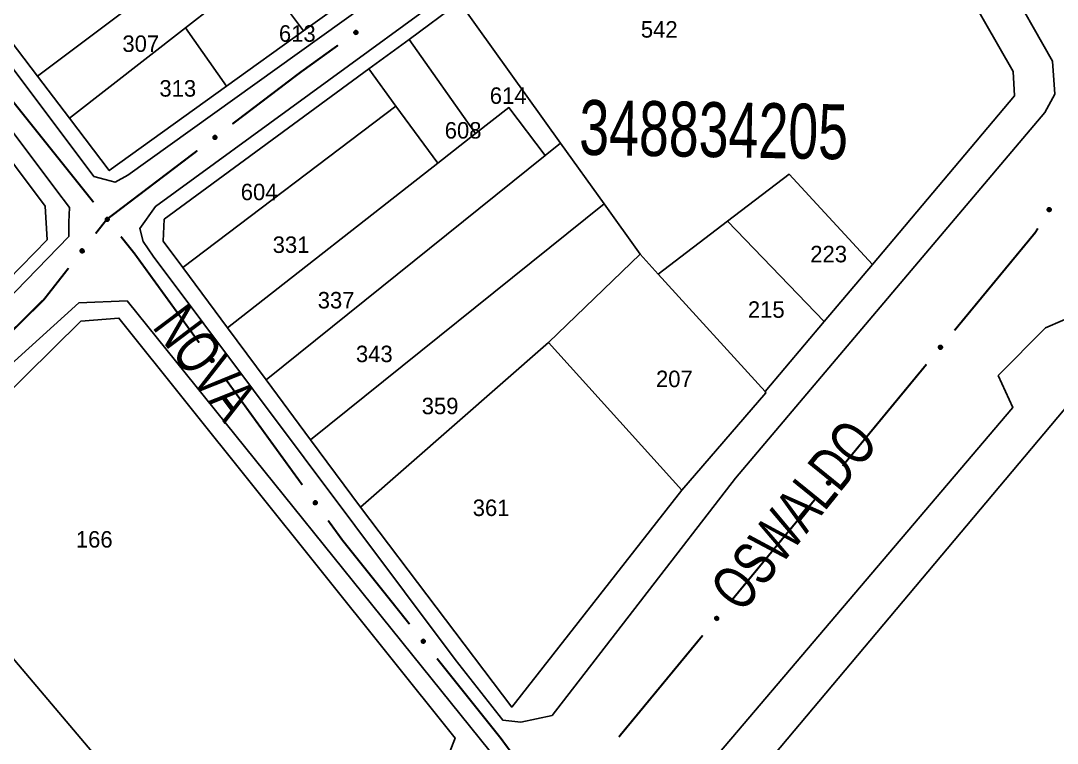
# Model space of a CAD drawing. Extents: x 199577 to 200882, y 4838726 to 4840156.
# Drawn here: x 200554.2 to 200648.6, y 4839605.9 to 4839671.7 of the extents above; entities that cross this region are included whole.
import ezdxf
from ezdxf.enums import TextEntityAlignment as Align

# ---------------------------------------------------------------- set-up
doc = ezdxf.new("R2010")
doc.units = 0
doc.header["$LTSCALE"] = 1.5
doc.header["$MEASUREMENT"] = 0
for name, color, linetype in [('CD_MALHA_LOTES', 7, 'CONTINUOUS'), ('CD_TXT_QUADRA', 2, 'CONTINUOUS'), ('RU-QUADRA', 210, 'CONTINUOUS'), ('SV-EIXO-RUA-PAV', 20, 'CONTINUOUS'), ('SV-RUA-PAVIM', 7, 'CONTINUOUS'), ('SV-TXT-RUA-PAV', 7, 'CONTINUOUS'), ('Th_NmrPorta', 1, 'CONTINUOUS')]:
    doc.layers.add(name, color=color, linetype=linetype)
doc.styles.add('ARIAL', font='ARIAL.SHX')

msp = doc.modelspace()

# ---------------------------------------------------------------- linework, layer by layer
at = {"layer": 'CD_MALHA_LOTES', "linetype": 'Continuous', "flags": 128}
for points in [[(200594.16, 4839673.34), (200627.13, 4839697.5), (200644.57, 4839667.03), (200644.71, 4839664.82), (200631.75, 4839649.48)], [(200555.74, 4839666.61), (200569.07, 4839676.66)], [(200579.96, 4839670.74), (200575.67, 4839676.46)], [(200589.56, 4839669.96), (200594.16, 4839673.34)], [(200603.36, 4839660.52), (200594.16, 4839673.34)], [(200569.22, 4839671.01), (200571.8, 4839673.01)], [(200583.14, 4839673.02), (200579.96, 4839670.74)], [(200555.74, 4839666.61), (200552.67, 4839670.66)], [(200558.64, 4839662.8), (200569.22, 4839671.01)], [(200572.93, 4839665.69), (200569.22, 4839671.01)], [(200579.96, 4839670.74), (200572.93, 4839665.69)], [(200585.9, 4839667.27), (200589.56, 4839669.96)], [(200595.62, 4839661.38), (200589.56, 4839669.96)], [(200545.5, 4839669.34), (200556.42, 4839654.77), (200556.6, 4839651.73), (200553.05, 4839648.08)], [(200558.64, 4839662.8), (200555.74, 4839666.61)], [(200585.9, 4839667.27), (200567.27, 4839653.59), (200567.17, 4839651.59), (200568.95, 4839649.2)], [(200588.37, 4839663.89), (200585.9, 4839667.27)], [(200572.93, 4839665.69), (200562.26, 4839658.02)], [(200568.95, 4839649.2), (200588.37, 4839663.89)], [(200592.18, 4839658.68), (200588.37, 4839663.89)], [(200601.96, 4839659.39), (200598.65, 4839663.75), (200595.62, 4839661.38)], [(200562.26, 4839658.02), (200558.64, 4839662.8)], [(200595.62, 4839661.38), (200592.18, 4839658.68)], [(200603.36, 4839660.52), (200601.96, 4839659.39)], [(200607.33, 4839654.98), (200603.36, 4839660.52)], [(200576.54, 4839638.97), (200601.96, 4839659.39)], [(200573.04, 4839643.69), (200592.18, 4839658.68)], [(200618.56, 4839653.4), (200624.17, 4839657.68), (200631.75, 4839649.48)], [(200580.6, 4839633.5), (200607.33, 4839654.98)], [(200610.62, 4839650.4), (200607.33, 4839654.98)], [(200612.26, 4839648.6), (200618.56, 4839653.4)], [(200627.37, 4839644.29), (200618.56, 4839653.4)], [(200602.27, 4839642.38), (200610.62, 4839650.4)], [(200610.62, 4839650.4), (200612.26, 4839648.6)], [(200573.04, 4839643.69), (200568.95, 4839649.2)], [(200631.75, 4839649.48), (200627.37, 4839644.29)], [(200621.98, 4839637.9), (200612.26, 4839648.6)], [(200579.57, 4839587.93), (200592.34, 4839602.74), (200593.77, 4839606.36), (200563.15, 4839644.59), (200559.68, 4839644.32), (200542.13, 4839627.01)], [(200627.37, 4839644.29), (200621.98, 4839637.9)], [(200576.54, 4839638.97), (200573.04, 4839643.69)], [(200585.15, 4839627.38), (200602.27, 4839642.38)], [(200614.4, 4839628.92), (200602.27, 4839642.38)], [(200580.6, 4839633.5), (200576.54, 4839638.97)], [(200621.98, 4839637.9), (200622.04, 4839637.8), (200614.4, 4839628.92)], [(200507.38, 4839466.05), (200536.5, 4839502.37), (200608.14, 4839587.41), (200649.77, 4839636.91)], [(200585.15, 4839627.38), (200580.6, 4839633.5)], [(200614.4, 4839628.92), (200598.92, 4839609.18)], [(200542.13, 4839627.01), (200561.68, 4839603.96), (200579.57, 4839587.93)], [(200598.92, 4839609.18), (200585.15, 4839627.38)]]:
    msp.add_lwpolyline(points, dxfattribs=at)
at = {"layer": 'RU-QUADRA', "linetype": 'Continuous', "flags": 128}
for points in [[(200567.17, 4839651.59), (200567.27, 4839653.59), (200585.9, 4839667.27), (200589.56, 4839669.96), (200594.16, 4839673.34), (200627.13, 4839697.5), (200644.57, 4839667.03), (200644.71, 4839664.82), (200631.75, 4839649.48), (200627.37, 4839644.29), (200621.98, 4839637.9), (200622.04, 4839637.8), (200614.4, 4839628.92), (200598.92, 4839609.18), (200585.15, 4839627.38), (200580.6, 4839633.5), (200576.54, 4839638.97), (200573.04, 4839643.69), (200568.95, 4839649.2)], [(200507.38, 4839466.05), (200536.5, 4839502.37), (200608.14, 4839587.41), (200649.77, 4839636.91), (200660.72, 4839636.45), (200757, 4839465.96), (200724.22, 4839426.37), (200672.16, 4839374.64), (200641.65, 4839392.97)]]:
    msp.add_lwpolyline(points, close=True, dxfattribs=at)
for points in [[(200583.14, 4839673.02), (200579.96, 4839670.74), (200572.93, 4839665.69), (200562.26, 4839658.02), (200558.64, 4839662.8), (200555.74, 4839666.61), (200552.67, 4839670.66)], [(200545.5, 4839669.34), (200556.42, 4839654.77), (200556.6, 4839651.73), (200553.05, 4839648.08)], [(200463.73, 4839519.43), (200454.51, 4839534.48), (200454.83, 4839537.42), (200467.38, 4839549.26), (200471.29, 4839553.36), (200475.34, 4839557.62), (200479.66, 4839562.15), (200483.99, 4839566.71), (200488.6, 4839571.55), (200498.26, 4839581.7), (200502.68, 4839586.35), (200510.24, 4839594.3), (200514.82, 4839599.11), (200542.13, 4839627.01), (200559.68, 4839644.32), (200563.15, 4839644.59), (200593.77, 4839606.36), (200592.34, 4839602.74), (200579.56, 4839587.93), (200550.76, 4839554.05), (200538.73, 4839539.9), (200529.46, 4839528.99), (200517.29, 4839514.69)]]:
    msp.add_lwpolyline(points, dxfattribs=at)
at = {"layer": 'SV-EIXO-RUA-PAV'}
for points in [[(200584.89658, 4839670.59026), (200584.889414, 4839670.541879), (200584.873361, 4839670.501764), (200584.850343, 4839670.472159), (200584.823181, 4839670.451302), (200584.792989, 4839670.433094), (200584.7585, 4839670.421453), (200584.717358, 4839670.417011), (200584.668775, 4839670.42386), (200584.628762, 4839670.443005), (200584.59853, 4839670.464019), (200584.575151, 4839670.49109), (200584.557955, 4839670.520716), (200584.547047, 4839670.556941), (200584.542953, 4839670.598678), (200584.551021, 4839670.647363), (200584.567029, 4839670.686583), (200584.590045, 4839670.714634), (200584.617409, 4839670.737965), (200584.648455, 4839670.756184), (200584.682376, 4839670.767417), (200584.724407, 4839670.771463), (200584.772353, 4839670.762863), (200584.811653, 4839670.747344), (200584.840019, 4839670.724728), (200584.862382, 4839670.697271), (200584.881013, 4839670.667211), (200584.894158, 4839670.633028), (200584.89658, 4839670.59026)], [(200572.059563, 4839661.04651), (200572.053618, 4839660.997964), (200572.038582, 4839660.957457), (200572.016317, 4839660.927281), (200571.98969, 4839660.905746), (200571.959966, 4839660.886783), (200571.925781, 4839660.874276), (200571.884765, 4839660.868799), (200571.836025, 4839660.87442), (200571.795542, 4839660.892551), (200571.76479, 4839660.912796), (200571.740736, 4839660.939269), (200571.722798, 4839660.968452), (200571.710981, 4839661.004391), (200571.705836, 4839661.046012), (200571.712675, 4839661.094885), (200571.727688, 4839661.134496), (200571.74999, 4839661.163117), (200571.776757, 4839661.187131), (200571.807334, 4839661.206127), (200571.840962, 4839661.218211), (200571.882876, 4839661.223316), (200571.931025, 4839661.215927), (200571.970703, 4839661.201404), (200571.99963, 4839661.17951), (200572.022679, 4839661.152625), (200572.042061, 4839661.123044), (200572.056064, 4839661.089204), (200572.059563, 4839661.04651)], [(200647.690811, 4839654.399654), (200647.678585, 4839654.44701), (200647.677761, 4839654.49021), (200647.687444, 4839654.526439), (200647.704348, 4839654.556222), (200647.725074, 4839654.584743), (200647.752315, 4839654.608889), (200647.788485, 4839654.628991), (200647.835903, 4839654.641589), (200647.880212, 4839654.639524), (200647.916238, 4839654.631931), (200647.948309, 4839654.616093), (200647.97568, 4839654.595494), (200647.999825, 4839654.566369), (200648.019838, 4839654.529515), (200648.031352, 4839654.481528), (200648.03187, 4839654.43917), (200648.021583, 4839654.404374), (200648.005456, 4839654.372233), (200647.983947, 4839654.343368), (200647.957071, 4839654.319821), (200647.919929, 4839654.299737), (200647.872415, 4839654.289001), (200647.830174, 4839654.288002), (200647.795243, 4839654.297797), (200647.763957, 4839654.314387), (200647.735097, 4839654.334827), (200647.709685, 4839654.361199), (200647.690811, 4839654.399654)], [(200562.076387, 4839653.753231), (200562.125068, 4839653.748519), (200562.165943, 4839653.734515), (200562.196674, 4839653.713023), (200562.218877, 4839653.686949), (200562.238587, 4839653.657717), (200562.251957, 4839653.62386), (200562.258473, 4839653.582995), (200562.254089, 4839653.534129), (200562.236991, 4839653.493199), (200562.217532, 4839653.461944), (200562.191678, 4839653.437226), (200562.162959, 4839653.418554), (200562.127331, 4839653.405829), (200562.085854, 4839653.39963), (200562.036823, 4839653.405228), (200561.996845, 4839653.419232), (200561.967667, 4839653.440801), (200561.942982, 4839653.46695), (200561.923216, 4839653.497036), (200561.910284, 4839653.530346), (200561.904118, 4839653.572118), (200561.910284, 4839653.620438), (200561.923796, 4839653.660472), (200561.94495, 4839653.689945), (200561.971241, 4839653.713668), (200562.000321, 4839653.733794), (200562.033795, 4839653.74865), (200562.076387, 4839653.753231)], [(200559.962729, 4839650.754913), (200559.969294, 4839650.706447), (200559.965025, 4839650.663451), (200559.951144, 4839650.628614), (200559.93085, 4839650.601029), (200559.906909, 4839650.575146), (200559.877015, 4839650.554376), (200559.83873, 4839650.538673), (200559.790158, 4839650.531746), (200559.7464, 4839650.539014), (200559.711519, 4839650.550796), (200559.681536, 4839650.570301), (200559.656782, 4839650.593979), (200559.636234, 4839650.625745), (200559.620699, 4839650.664699), (200559.614916, 4839650.713708), (200559.61939, 4839650.755832), (200559.633702, 4839650.789175), (200559.653502, 4839650.819193), (200559.67826, 4839650.845325), (200559.707722, 4839650.865544), (200559.74697, 4839650.881114), (200559.795418, 4839650.886181), (200559.837482, 4839650.882199), (200559.871018, 4839650.868359), (200559.900132, 4839650.8482), (200559.926384, 4839650.824504), (200559.948514, 4839650.795323), (200559.962729, 4839650.754913)], [(200637.779614, 4839641.884918), (200637.774282, 4839641.933534), (200637.77964, 4839641.976409), (200637.794402, 4839642.010882), (200637.815389, 4839642.037943), (200637.839979, 4839642.06321), (200637.870391, 4839642.083214), (200637.909062, 4839642.097941), (200637.957794, 4839642.103632), (200638.001354, 4839642.095256), (200638.035925, 4839642.082592), (200638.065403, 4839642.062333), (200638.089548, 4839642.038034), (200638.109283, 4839642.005757), (200638.123824, 4839641.966421), (200638.128361, 4839641.917281), (200638.12282, 4839641.875284), (200638.107666, 4839641.842316), (200638.087111, 4839641.812809), (200638.061698, 4839641.787315), (200638.031732, 4839641.76785), (200637.9921, 4839641.753281), (200637.94354, 4839641.749445), (200637.90159, 4839641.754494), (200637.868417, 4839641.769181), (200637.839823, 4839641.790072), (200637.814181, 4839641.814427), (200637.792799, 4839641.84416), (200637.779614, 4839641.884918)], [(200571.62843, 4839640.91513), (200571.676836, 4839640.908136), (200571.717008, 4839640.892227), (200571.746694, 4839640.869313), (200571.767648, 4839640.842226), (200571.785963, 4839640.812099), (200571.797727, 4839640.777651), (200571.802315, 4839640.736526), (200571.795639, 4839640.687919), (200571.776637, 4839640.647838), (200571.75573, 4839640.617532), (200571.728742, 4839640.594056), (200571.699178, 4839640.576755), (200571.662991, 4839640.565718), (200571.621269, 4839640.561475), (200571.572556, 4839640.569371), (200571.533279, 4839640.585238), (200571.505147, 4839640.608155), (200571.481718, 4839640.635436), (200571.463389, 4839640.666417), (200571.452036, 4839640.700298), (200571.44784, 4839640.742313), (200571.45627, 4839640.79029), (200571.471648, 4839640.829645), (200571.494164, 4839640.858091), (200571.521541, 4839640.880552), (200571.551535, 4839640.899289), (200571.58567, 4839640.912557), (200571.62843, 4839640.91513)], [(200627.591072, 4839629.54824), (200627.58574, 4839629.596857), (200627.591098, 4839629.639731), (200627.60586, 4839629.674204), (200627.626847, 4839629.701266), (200627.651437, 4839629.726533), (200627.681848, 4839629.746537), (200627.72052, 4839629.761263), (200627.769251, 4839629.766955), (200627.812811, 4839629.758579), (200627.847382, 4839629.745915), (200627.876861, 4839629.725655), (200627.901006, 4839629.701357), (200627.920741, 4839629.66908), (200627.935282, 4839629.629744), (200627.939819, 4839629.580604), (200627.934277, 4839629.538607), (200627.919124, 4839629.505638), (200627.898568, 4839629.476132), (200627.873155, 4839629.450638), (200627.843189, 4839629.431173), (200627.803558, 4839629.416603), (200627.754997, 4839629.412768), (200627.713048, 4839629.417817), (200627.679875, 4839629.432504), (200627.651281, 4839629.453395), (200627.625639, 4839629.477749), (200627.604257, 4839629.507483), (200627.591072, 4839629.54824)], [(200581.025343, 4839627.965303), (200581.073749, 4839627.958309), (200581.113921, 4839627.942399), (200581.143607, 4839627.919486), (200581.164561, 4839627.892398), (200581.182876, 4839627.862272), (200581.19464, 4839627.827824), (200581.199228, 4839627.786698), (200581.192552, 4839627.738092), (200581.17355, 4839627.69801), (200581.152643, 4839627.667704), (200581.125656, 4839627.644229), (200581.096091, 4839627.626927), (200581.059904, 4839627.615891), (200581.018182, 4839627.611648), (200580.969469, 4839627.619544), (200580.930192, 4839627.635411), (200580.90206, 4839627.658328), (200580.878631, 4839627.685609), (200580.860302, 4839627.71659), (200580.848949, 4839627.750471), (200580.844753, 4839627.792486), (200580.853183, 4839627.840463), (200580.868561, 4839627.879818), (200580.891077, 4839627.908264), (200580.918455, 4839627.930725), (200580.948448, 4839627.949462), (200580.982583, 4839627.962729), (200581.025343, 4839627.965303)], [(200617.40253, 4839617.211563), (200617.397197, 4839617.26018), (200617.402556, 4839617.303054), (200617.417317, 4839617.337527), (200617.438305, 4839617.364589), (200617.462894, 4839617.389856), (200617.493306, 4839617.40986), (200617.531977, 4839617.424586), (200617.580709, 4839617.430278), (200617.624269, 4839617.421902), (200617.65884, 4839617.409238), (200617.688318, 4839617.388978), (200617.712463, 4839617.36468), (200617.732198, 4839617.332403), (200617.746739, 4839617.293067), (200617.751276, 4839617.243927), (200617.745735, 4839617.20193), (200617.730581, 4839617.168961), (200617.710026, 4839617.139455), (200617.684613, 4839617.11396), (200617.654647, 4839617.094495), (200617.615016, 4839617.079926), (200617.566455, 4839617.076091), (200617.524505, 4839617.08114), (200617.491332, 4839617.095826), (200617.462739, 4839617.116717), (200617.437096, 4839617.141072), (200617.415714, 4839617.170806), (200617.40253, 4839617.211563)], [(200590.853456, 4839615.350656), (200590.902137, 4839615.345947), (200590.943014, 4839615.331946), (200590.973745, 4839615.310455), (200590.99595, 4839615.284384), (200591.015663, 4839615.255152), (200591.029035, 4839615.221296), (200591.035554, 4839615.180432), (200591.031173, 4839615.131565), (200591.014078, 4839615.090634), (200590.994621, 4839615.059378), (200590.968768, 4839615.034658), (200590.940051, 4839615.015984), (200590.904423, 4839615.003257), (200590.862947, 4839614.997055), (200590.813916, 4839615.002649), (200590.773936, 4839615.016651), (200590.744757, 4839615.038218), (200590.72007, 4839615.064366), (200590.700303, 4839615.09445), (200590.687368, 4839615.127759), (200590.681199, 4839615.169531), (200590.687362, 4839615.217851), (200590.700871, 4839615.257886), (200590.722023, 4839615.28736), (200590.748313, 4839615.311085), (200590.777391, 4839615.331213), (200590.810865, 4839615.346072), (200590.853456, 4839615.350656)]]:
    msp.add_lwpolyline(points, close=True, dxfattribs=at)
for points in [[(200584.724407, 4839670.771463), (200584.542953, 4839670.598678)], [(200584.772353, 4839670.762863), (200584.547047, 4839670.556941)], [(200584.746158, 4839670.763678), (200584.547171, 4839670.580004)], [(200584.682376, 4839670.767417), (200584.551021, 4839670.647363)], [(200584.700314, 4839670.764291), (200584.553011, 4839670.627931)], [(200584.789656, 4839670.754648), (200584.555726, 4839670.542444)], [(200584.811653, 4839670.747344), (200584.557955, 4839670.520716)], [(200584.662266, 4839670.758749), (200584.563945, 4839670.67112)], [(200584.648455, 4839670.756184), (200584.567029, 4839670.686583)], [(200584.82257, 4839670.734632), (200584.568709, 4839670.508074)], [(200584.840019, 4839670.724728), (200584.575151, 4839670.49109)], [(200584.84884, 4839670.709831), (200584.586741, 4839670.480702)], [(200584.862382, 4839670.697271), (200584.59853, 4839670.464019)], [(200584.869264, 4839670.679138), (200584.618725, 4839670.454972)], [(200584.881013, 4839670.667211), (200584.628762, 4839670.443005)], [(200584.883665, 4839670.64747), (200584.652746, 4839670.435753)], [(200584.894158, 4839670.633028), (200584.668775, 4839670.42386)], [(200584.893636, 4839670.612612), (200584.694827, 4839670.424022)], [(200584.89658, 4839670.59026), (200584.717358, 4839670.417011)], [(200584.891606, 4839670.564065), (200584.743684, 4839670.423896)], [(200584.889414, 4839670.541879), (200584.7585, 4839670.421453)], [(200584.880362, 4839670.518972), (200584.782351, 4839670.433248)], [(200584.873361, 4839670.501764), (200584.792989, 4839670.433094)], [(200571.882876, 4839661.223316), (200571.705836, 4839661.046012)], [(200571.904817, 4839661.216081), (200571.710524, 4839661.02745)], [(200571.931025, 4839661.215927), (200571.710981, 4839661.004391)], [(200571.840962, 4839661.218211), (200571.712675, 4839661.094885)], [(200571.858972, 4839661.215539), (200571.715153, 4839661.075509)], [(200571.94853, 4839661.208151), (200571.720022, 4839660.990117)], [(200571.970703, 4839661.201404), (200571.722798, 4839660.968452)], [(200571.821076, 4839661.209039), (200571.724996, 4839661.11896)], [(200571.807334, 4839661.206127), (200571.727688, 4839661.134496)], [(200571.981937, 4839661.188971), (200571.733868, 4839660.956085)], [(200571.99963, 4839661.17951), (200571.740736, 4839660.939269)], [(200572.008824, 4839661.16484), (200571.752584, 4839660.929177)], [(200572.022679, 4839661.152625), (200571.76479, 4839660.912796)], [(200572.030016, 4839661.134672), (200571.785206, 4839660.904261)], [(200572.042061, 4839661.123044), (200571.795542, 4839660.892551)], [(200572.04521, 4839661.103376), (200571.819701, 4839660.885906)], [(200572.056064, 4839661.089204), (200571.836025, 4839660.87442)], [(200572.056056, 4839661.068781), (200571.862064, 4839660.875239)], [(200572.059563, 4839661.04651), (200571.884765, 4839660.868799)], [(200572.055251, 4839661.020198), (200571.910909, 4839660.876345)], [(200572.053618, 4839660.997964), (200571.925781, 4839660.874276)], [(200572.045147, 4839660.974836), (200571.949328, 4839660.886668)], [(200572.038582, 4839660.957457), (200571.959966, 4839660.886783)], [(200647.677761, 4839654.49021), (200647.725074, 4839654.584743)], [(200647.678009, 4839654.471634), (200647.734933, 4839654.588742)], [(200647.678585, 4839654.44701), (200647.752315, 4839654.608889)], [(200647.685199, 4839654.42572), (200647.766913, 4839654.612404)], [(200647.690811, 4839654.399654), (200647.788485, 4839654.628991)], [(200647.702221, 4839654.38021), (200647.811968, 4839654.631301)], [(200647.709685, 4839654.361199), (200647.835903, 4839654.641589)], [(200647.724972, 4839654.35198), (200647.855297, 4839654.636871)], [(200647.735097, 4839654.334827), (200647.880212, 4839654.639524)], [(200647.750561, 4839654.328412), (200647.894115, 4839654.632406)], [(200647.763957, 4839654.314387), (200647.916238, 4839654.631931)], [(200647.781319, 4839654.308087), (200647.933591, 4839654.621151)], [(200647.795243, 4839654.297797), (200647.948309, 4839654.616093)], [(200647.81517, 4839654.295464), (200647.960853, 4839654.602955)], [(200647.830174, 4839654.288002), (200647.97568, 4839654.595494)], [(200647.853279, 4839654.289834), (200647.986189, 4839654.576346)], [(200647.872415, 4839654.289001), (200647.999825, 4839654.566369)], [(200647.896862, 4839654.298444), (200648.008686, 4839654.545076)], [(200647.919929, 4839654.299737), (200648.019838, 4839654.529515)], [(200647.939332, 4839654.31572), (200648.021957, 4839654.498654)], [(200647.957071, 4839654.319821), (200648.031352, 4839654.481528)], [(200647.972223, 4839654.335632), (200648.028692, 4839654.454615)], [(200647.983947, 4839654.343368), (200648.03187, 4839654.43917)], [(200561.904118, 4839653.572118), (200562.085854, 4839653.39963)], [(200561.910284, 4839653.620438), (200562.127331, 4839653.405829)], [(200561.910284, 4839653.530346), (200562.036823, 4839653.405228)], [(200561.910794, 4839653.594235), (200562.104291, 4839653.404787)], [(200561.912499, 4839653.548418), (200562.05613, 4839653.408197)], [(200561.917613, 4839653.638134), (200562.141371, 4839653.415229)], [(200561.919957, 4839653.510699), (200562.012444, 4839653.416934)], [(200561.923216, 4839653.497036), (200561.996845, 4839653.419232)], [(200561.923796, 4839653.660472), (200562.162959, 4839653.418554)], [(200561.93594, 4839653.672018), (200562.175041, 4839653.429933)], [(200561.94495, 4839653.689945), (200562.191678, 4839653.437226)], [(200561.959381, 4839653.699508), (200562.201466, 4839653.449326)], [(200561.971241, 4839653.713668), (200562.217532, 4839653.461944)], [(200561.989003, 4839653.721458), (200562.225547, 4839653.48257)], [(200562.000321, 4839653.733794), (200562.236991, 4839653.493199)], [(200562.019903, 4839653.73744), (200562.243021, 4839653.517518)], [(200562.033795, 4839653.74865), (200562.254089, 4839653.534129)], [(200562.054212, 4839653.749161), (200562.252611, 4839653.560139)], [(200562.076387, 4839653.753231), (200562.258473, 4839653.582995)], [(200562.102799, 4839653.749587), (200562.250266, 4839653.608939)], [(200562.125068, 4839653.748519), (200562.251957, 4839653.62386)], [(200562.148403, 4839653.740637), (200562.238972, 4839653.647085)], [(200562.165943, 4839653.734515), (200562.238587, 4839653.657717)], [(200559.707722, 4839650.865544), (200559.614916, 4839650.713708)], [(200559.67826, 4839650.845325), (200559.61939, 4839650.755832)], [(200559.74697, 4839650.881114), (200559.620699, 4839650.664699)], [(200559.690813, 4839650.851627), (200559.620727, 4839650.740121)], [(200559.725821, 4839650.867527), (200559.622229, 4839650.695595)], [(200559.770029, 4839650.879682), (200559.629942, 4839650.647933)], [(200559.795418, 4839650.886181), (200559.636234, 4839650.625745)], [(200559.814323, 4839650.8831), (200559.6486, 4839650.614231)], [(200559.837482, 4839650.882199), (200559.656782, 4839650.593979)], [(200559.851503, 4839650.873022), (200559.670626, 4839650.584825)], [(200559.871018, 4839650.868359), (200559.681536, 4839650.570301)], [(200559.883632, 4839650.856501), (200559.695556, 4839650.563545)], [(200559.900132, 4839650.8482), (200559.711519, 4839650.550796)], [(200559.911784, 4839650.832695), (200559.733432, 4839650.54772)], [(200559.926384, 4839650.824504), (200559.7464, 4839650.539014)], [(200559.934419, 4839650.806278), (200559.771454, 4839650.538715)], [(200559.948514, 4839650.795323), (200559.790158, 4839650.531746)], [(200559.953688, 4839650.775566), (200559.815138, 4839650.539144)], [(200559.962729, 4839650.754913), (200559.83873, 4839650.538673)], [(200559.965232, 4839650.728368), (200559.862104, 4839650.552604)], [(200559.969294, 4839650.706447), (200559.877015, 4839650.554376)], [(200559.966966, 4839650.681926), (200559.896648, 4839650.572336)], [(200559.965025, 4839650.663451), (200559.906909, 4839650.575146)], [(200637.774282, 4839641.933534), (200637.870391, 4839642.083214)], [(200637.777231, 4839641.957988), (200637.850308, 4839642.065758)], [(200637.777786, 4839641.911518), (200637.885342, 4839642.084607)], [(200637.779614, 4839641.884918), (200637.909062, 4839642.097941)], [(200637.77964, 4839641.976409), (200637.839979, 4839642.06321)], [(200637.788129, 4839641.864042), (200637.932634, 4839642.096871)], [(200637.792799, 4839641.84416), (200637.957794, 4839642.103632)], [(200637.806611, 4839641.83285), (200637.976315, 4839642.096191)], [(200637.814181, 4839641.814427), (200638.001354, 4839642.095256)], [(200637.828569, 4839641.805867), (200638.014097, 4839642.086224)], [(200637.839823, 4839641.790072), (200638.035925, 4839642.082592)], [(200637.856107, 4839641.781355), (200638.051559, 4839642.069443)], [(200637.868417, 4839641.769181), (200638.065403, 4839642.062333)], [(200637.887807, 4839641.764023), (200638.07594, 4839642.047537)], [(200637.90159, 4839641.754494), (200638.089548, 4839642.038034)], [(200637.924719, 4839641.753005), (200638.097213, 4839642.017581)], [(200637.94354, 4839641.749445), (200638.109283, 4839642.005757)], [(200637.969086, 4839641.755298), (200638.11501, 4839641.983416)], [(200637.9921, 4839641.753281), (200638.123824, 4839641.966421)], [(200638.013588, 4839641.766326), (200638.121511, 4839641.935574)], [(200638.031732, 4839641.76785), (200638.128361, 4839641.917281)], [(200638.048988, 4839641.781333), (200638.121882, 4839641.891024)], [(200638.061698, 4839641.787315), (200638.12282, 4839641.875284)], [(200571.44784, 4839640.742313), (200571.621269, 4839640.561475)], [(200571.452036, 4839640.700298), (200571.572556, 4839640.569371)], [(200571.455098, 4839640.718246), (200571.59198, 4839640.571429)], [(200571.455548, 4839640.764093), (200571.639928, 4839640.56576)], [(200571.45627, 4839640.79029), (200571.662991, 4839640.565718)], [(200571.460775, 4839640.680218), (200571.548753, 4839640.58221)], [(200571.463389, 4839640.666417), (200571.533279, 4839640.585238)], [(200571.464423, 4839640.807623), (200571.677458, 4839640.574448)], [(200571.471648, 4839640.829645), (200571.699178, 4839640.576755)], [(200571.484322, 4839640.840607), (200571.711782, 4839640.587553)], [(200571.494164, 4839640.858091), (200571.728742, 4839640.594056)], [(200571.509029, 4839640.866966), (200571.739089, 4839640.605683)], [(200571.521541, 4839640.880552), (200571.75573, 4839640.617532)], [(200571.539649, 4839640.887499), (200571.764705, 4839640.637758)], [(200571.551535, 4839640.899289), (200571.776637, 4839640.647838)], [(200571.571266, 4839640.902012), (200571.783803, 4839640.671847)], [(200571.58567, 4839640.912557), (200571.795639, 4839640.687919)], [(200571.606089, 4839640.912107), (200571.795385, 4839640.71397)], [(200571.62843, 4839640.91513), (200571.802315, 4839640.736526)], [(200571.654642, 4839640.910249), (200571.795336, 4839640.762827)], [(200571.676836, 4839640.908136), (200571.797727, 4839640.777651)], [(200571.699775, 4839640.899166), (200571.785847, 4839640.801461)], [(200571.717008, 4839640.892227), (200571.785963, 4839640.812099)], [(200627.58574, 4839629.596857), (200627.681848, 4839629.746537)], [(200627.588689, 4839629.621311), (200627.661766, 4839629.729081)], [(200627.589243, 4839629.57484), (200627.696799, 4839629.74793)], [(200627.591072, 4839629.54824), (200627.72052, 4839629.761263)], [(200627.591098, 4839629.639731), (200627.651437, 4839629.726533)], [(200627.599586, 4839629.527365), (200627.744092, 4839629.760194)], [(200627.604257, 4839629.507483), (200627.769251, 4839629.766955)], [(200627.618069, 4839629.496173), (200627.787773, 4839629.759513)], [(200627.625639, 4839629.477749), (200627.812811, 4839629.758579)], [(200627.640027, 4839629.46919), (200627.825554, 4839629.749547)], [(200627.651281, 4839629.453395), (200627.847382, 4839629.745915)], [(200627.667565, 4839629.444677), (200627.863016, 4839629.732766)], [(200627.679875, 4839629.432504), (200627.876861, 4839629.725655)], [(200627.699264, 4839629.427346), (200627.887398, 4839629.71086)], [(200627.713048, 4839629.417817), (200627.901006, 4839629.701357)], [(200627.736177, 4839629.416328), (200627.90867, 4839629.680904)], [(200627.754997, 4839629.412768), (200627.920741, 4839629.66908)], [(200627.780543, 4839629.418621), (200627.926467, 4839629.646739)], [(200627.803558, 4839629.416603), (200627.935282, 4839629.629744)], [(200627.825046, 4839629.429649), (200627.932968, 4839629.598897)], [(200627.843189, 4839629.431173), (200627.939819, 4839629.580604)], [(200627.860446, 4839629.444656), (200627.93334, 4839629.554347)], [(200627.873155, 4839629.450638), (200627.934277, 4839629.538607)], [(200580.891077, 4839627.908264), (200581.125656, 4839627.644229)], [(200580.905942, 4839627.917138), (200581.136002, 4839627.655855)], [(200580.918455, 4839627.930725), (200581.152643, 4839627.667704)], [(200580.936562, 4839627.937672), (200581.161618, 4839627.687931)], [(200580.948448, 4839627.949462), (200581.17355, 4839627.69801)], [(200580.968179, 4839627.952184), (200581.180716, 4839627.72202)], [(200580.982583, 4839627.962729), (200581.192552, 4839627.738092)], [(200581.003002, 4839627.96228), (200581.192298, 4839627.764143)], [(200581.025343, 4839627.965303), (200581.199228, 4839627.786698)], [(200581.051555, 4839627.960422), (200581.19225, 4839627.812999)], [(200581.073749, 4839627.958309), (200581.19464, 4839627.827824)], [(200581.096688, 4839627.949338), (200581.18276, 4839627.851633)], [(200581.113921, 4839627.942399), (200581.182876, 4839627.862272)], [(200580.844753, 4839627.792486), (200581.018182, 4839627.611648)], [(200580.848949, 4839627.750471), (200580.969469, 4839627.619544)], [(200580.852011, 4839627.768419), (200580.988893, 4839627.621602)], [(200580.852461, 4839627.814265), (200581.036841, 4839627.615933)], [(200580.853183, 4839627.840463), (200581.059904, 4839627.615891)], [(200580.857689, 4839627.730391), (200580.945666, 4839627.632383)], [(200580.860302, 4839627.71659), (200580.930192, 4839627.635411)], [(200580.861336, 4839627.857796), (200581.074371, 4839627.624621)], [(200580.868561, 4839627.879818), (200581.096091, 4839627.626927)], [(200580.881235, 4839627.89078), (200581.108695, 4839627.637726)], [(200617.397197, 4839617.26018), (200617.493306, 4839617.40986)], [(200617.400146, 4839617.284634), (200617.473223, 4839617.392404)], [(200617.400701, 4839617.238163), (200617.508257, 4839617.411253)], [(200617.40253, 4839617.211563), (200617.531977, 4839617.424586)], [(200617.402556, 4839617.303054), (200617.462894, 4839617.389856)], [(200617.411044, 4839617.190688), (200617.555549, 4839617.423517)], [(200617.415714, 4839617.170806), (200617.580709, 4839617.430278)], [(200617.429526, 4839617.159496), (200617.59923, 4839617.422836)], [(200617.437096, 4839617.141072), (200617.624269, 4839617.421902)], [(200617.451485, 4839617.132513), (200617.637012, 4839617.41287)], [(200617.462739, 4839617.116717), (200617.65884, 4839617.409238)], [(200617.479022, 4839617.108), (200617.674474, 4839617.396089)], [(200617.491332, 4839617.095826), (200617.688318, 4839617.388978)], [(200617.510722, 4839617.090669), (200617.698856, 4839617.374183)], [(200617.524505, 4839617.08114), (200617.712463, 4839617.36468)], [(200617.547634, 4839617.079651), (200617.720128, 4839617.344226)], [(200617.566455, 4839617.076091), (200617.732198, 4839617.332403)], [(200617.592001, 4839617.081943), (200617.737925, 4839617.310062)], [(200617.615016, 4839617.079926), (200617.746739, 4839617.293067)], [(200617.636503, 4839617.092972), (200617.744426, 4839617.26222)], [(200617.654647, 4839617.094495), (200617.751276, 4839617.243927)], [(200617.671903, 4839617.107979), (200617.744797, 4839617.21767)], [(200617.684613, 4839617.11396), (200617.745735, 4839617.20193)], [(200590.681199, 4839615.169531), (200590.862947, 4839614.997055)], [(200590.687362, 4839615.217851), (200590.904423, 4839615.003257)], [(200590.687368, 4839615.127759), (200590.813916, 4839615.002649)], [(200590.687874, 4839615.191649), (200590.881384, 4839615.002214)], [(200590.689582, 4839615.145832), (200590.833222, 4839615.00562)], [(200590.69469, 4839615.235548), (200590.918463, 4839615.012658)], [(200590.697043, 4839615.108113), (200590.789536, 4839615.014354)], [(200590.700303, 4839615.09445), (200590.773936, 4839615.016651)], [(200590.700871, 4839615.257886), (200590.940051, 4839615.015984)], [(200590.713015, 4839615.269433), (200590.952132, 4839615.027364)], [(200590.722023, 4839615.28736), (200590.968768, 4839615.034658)], [(200590.736454, 4839615.296925), (200590.978556, 4839615.046759)], [(200590.748313, 4839615.311085), (200590.994621, 4839615.059378)], [(200590.766074, 4839615.318876), (200591.002634, 4839615.080004)], [(200590.777391, 4839615.331213), (200591.014078, 4839615.090634)], [(200590.796973, 4839615.334861), (200591.020106, 4839615.114954)], [(200590.810865, 4839615.346072), (200591.031173, 4839615.131565)], [(200590.831281, 4839615.346584), (200591.029693, 4839615.157575)], [(200590.853456, 4839615.350656), (200591.035554, 4839615.180432)], [(200590.879869, 4839615.347013), (200591.027345, 4839615.206376)], [(200590.902137, 4839615.345947), (200591.029035, 4839615.221296)], [(200590.925473, 4839615.338066), (200591.016048, 4839615.24452)], [(200590.943014, 4839615.331946), (200591.015663, 4839615.255152)]]:
    msp.add_lwpolyline(points, dxfattribs=at)
at = {"layer": 'SV-EIXO-RUA-PAV', "const_width": 0.18}
for points in [[(200583.092761, 4839669.426764), (200579.84697, 4839667.089065)], [(200579.64, 4839666.94), (200573.471479, 4839662.256688)], [(200579.84697, 4839667.089065), (200579.64, 4839666.94)], [(200553.334454, 4839664.504432), (200560.830795, 4839655.134006)], [(200570.285646, 4839659.837915), (200562.321062, 4839653.790982)], [(200562.03, 4839653.57), (200561.021465, 4839652.283676)], [(200562.321062, 4839653.790982), (200562.03, 4839653.57)], [(200646.234175, 4839651.949154), (200646.59, 4839652.38)], [(200646.59, 4839652.38), (200646.819455, 4839652.756858)], [(200563.329575, 4839652.010531), (200563.95427, 4839651.229662)], [(200639.229552, 4839643.467688), (200646.234175, 4839651.949154)], [(200563.95427, 4839651.229662), (200564.53, 4839650.51)], [(200564.53, 4839650.51), (200570.449105, 4839642.352918)], [(200558.553431, 4839649.13585), (200556.702406, 4839646.774981)], [(200556.702406, 4839646.774981), (200556.33, 4839646.3)], [(200556.33, 4839646.3), (200550.353843, 4839640.402065)], [(200629.04101, 4839631.131011), (200636.682417, 4839640.383519)], [(200572.798334, 4839639.115461), (200579.846019, 4839629.403091)], [(200618.852468, 4839618.794334), (200626.493874, 4839628.046842)], [(200582.195247, 4839626.165634), (200583.369861, 4839624.546906)], [(200583.369861, 4839624.546906), (200583.52, 4839624.34)], [(200583.52, 4839624.34), (200589.60777, 4839616.731346)], [(200608.663925, 4839606.457657), (200616.305332, 4839615.710165)], [(200592.106762, 4839613.608041), (200597.729495, 4839606.580603)], [(200597.729495, 4839606.580603), (200597.89, 4839606.38)], [(200597.89, 4839606.38), (200599.515816, 4839604.170644)]]:
    msp.add_lwpolyline(points, dxfattribs=at)
at = {"layer": 'SV-RUA-PAVIM', "linetype": 'Continuous'}
msp.add_polyline3d([(200537.32, 4839688.84, 10.67), (200560.87, 4839657.48, 11), (200561.88, 4839657.21, 11), (200562.81, 4839656.96, 11), (200563.95, 4839657.6, 11), (200624.23, 4839700.8, 7.08), (200625.7, 4839702.85, 7.24), (200626.35, 4839704.38, 7.99), (200626.35, 4839704.4, 7.99), (200626.57, 4839706.65, 7.99), (200626.57, 4839706.7, 7.99), (200626.31, 4839709.18, 8), (200608.62, 4839739.23, 8.13), (200608.63, 4839739.24, 8.13), (200606.96, 4839741.03, 8.13), (200606.95, 4839741.04, 8.13), (200606.95, 4839741.05, 8.13), (200604.98, 4839741.95, 8.13), (200603.25, 4839742.37, 8.13), (200600.75, 4839740.16, 8.13), (200600.74, 4839740.16, 8.13), (200538.6, 4839692.59, 10.67)], dxfattribs=at)
for points in [[(200593.77, 4839613.51, 11.7), (200598.1, 4839608, 11.7), (200599.74, 4839607.8, 11.7), (200602.58, 4839608.41, 11.7), (200619.3, 4839630.03, 10.97), (200647.47, 4839663.32, 9.26), (200648.37, 4839664.97, 8.99), (200648.17, 4839667.99, 8.88), (200631.04, 4839698.11, 8.91), (200629.35, 4839698.82, 8.91), (200627.75, 4839698.89, 8.91), (200626.5, 4839698.43, 8.91), (200594.47, 4839675.18, 9.44), (200566.47, 4839654.75, 11.21), (200565.05, 4839652.76, 11.22), (200565.34, 4839651.55, 11.22), (200566.26, 4839650.23, 11.22)], [(200465.93, 4839556.54, 12.56), (200558.57, 4839652.03, 11.36), (200558.59, 4839653.33, 11.36), (200558.64, 4839654.65, 11.36), (200557.39, 4839656.29, 11.36), (200534.04, 4839687.46, 11.32), (200533.04, 4839687.61, 11.32), (200532.01, 4839687.75, 11.32), (200479.19, 4839646.65, 11.32), (200415.5, 4839598.93, 11.93), (200412.78, 4839596.45, 11.93), (200412.35, 4839595.83, 11.93), (200412.48, 4839592.89, 11.93), (200414.84, 4839587.86, 11.93), (200437.23, 4839553.35, 12.04), (200446.14, 4839537.6, 12.04), (200446.85, 4839536.92, 12.04)], [(200462.89, 4839510.74, 12.44), (200482.43, 4839478.36, 12.69), (200484.02, 4839476.33, 12.69), (200486.78, 4839475.71, 12.93), (200488.96, 4839476.34, 13.24), (200490.85, 4839478.57, 13.27), (200506.13, 4839496.35, 13.08), (200595.54, 4839602.14, 11.13), (200596.94, 4839605.15, 11.14), (200563.89, 4839646.15, 11.01), (200559.5, 4839645.99, 10.8), (200549.06, 4839636.55, 10.87), (200519.33, 4839606.07, 11.72), (200471.45, 4839556.93, 12.8), (200451.77, 4839535.34, 13.04), (200450.95, 4839533.22, 13.04), (200451.51, 4839530.81, 13.04)], [(200643.21, 4839639.37, 11.9), (200644.54, 4839636.45, 11.9), (200500.09, 4839466.66, 11.9), (200497.97, 4839468.25, 11.9), (200496.05, 4839461.53, 11.9), (200500.36, 4839455.3, 11.9), (200660.95, 4839362.79, 11.9), (200667.18, 4839359.91, 11.9), (200671.97, 4839361.83, 11.9), (200679.64, 4839369.02, 11.9), (200677.72, 4839371.42, 11.9), (200700.93, 4839394.42, 11.9), (200732.59, 4839428.17, 11.9), (200754.42, 4839452.91, 11.9), (200757.3, 4839454.82, 11.9), (200762.57, 4839457.22, 11.9), (200762.57, 4839465.85, 11.9), (200758.26, 4839473.04, 11.9), (200662.39, 4839640.33, 11.9), (200659.78, 4839643.64, 11.9), (200656.63, 4839645.61, 11.9), (200652.16, 4839645.7, 11.9), (200647.53, 4839643.69, 11.9)]]:
    msp.add_polyline3d(points, close=True, dxfattribs=at)

# ---------------------------------------------------------------- texts
at = {"layer": 'CD_TXT_QUADRA', "style": 'ARIAL', "width": 0.7}
msp.add_text('348834205', height=5, rotation=359, dxfattribs=at).set_placement((200605.03, 4839659.46))
at = {"layer": 'SV-TXT-RUA-PAV', "style": 'ARIAL', "width": 0.7}
for s, rotation, p in [('NOVA', 307, (200566.1, 4839643.78)), ('OSWALDO', 51, (200619.86, 4839617.64))]:
    msp.add_text(s, height=4, rotation=rotation, dxfattribs=at).set_placement(p)
at = {"layer": 'Th_NmrPorta', "color": 1}
for s, p in [('542', (200610.671313, 4839670.871203)), ('613', (200577.712481, 4839670.497334)), ('307', (200563.460574, 4839669.569912)), ('313', (200566.830574, 4839665.499912)), ('614', (200596.912573, 4839664.843734)), ('608', (200592.812573, 4839661.683734)), ('604', (200574.236266, 4839656.072573)), ('331', (200577.145563, 4839651.271387)), ('223', (200626.098493, 4839650.417463)), ('337', (200581.245563, 4839646.221387)), ('215', (200620.418493, 4839645.367463)), ('343', (200584.725563, 4839641.331387)), ('207', (200612.048493, 4839639.057463)), ('359', (200590.715563, 4839636.591387)), ('361', (200595.361178, 4839627.325142)), ('166', (200559.221366, 4839624.450857))]:
    msp.add_text(s, height=1.5, dxfattribs=at).set_placement(p, align=Align.MIDDLE_LEFT)

doc.saveas('drawing.dxf')
